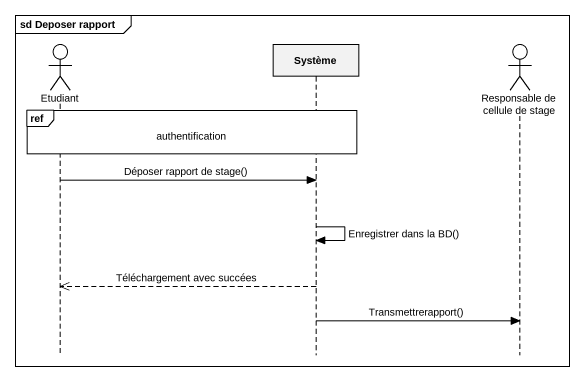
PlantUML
@startuml
mainframe sd Deposer rapport
hide footbox
actor Etudiant
participant Système
actor "Responsable de cellule de stage" as Responsable_de_cellule_de

ref over Etudiant, Système : authentification
Etudiant -> Système : Déposer rapport de stage()
Système -> Système : Enregistrer dans la BD()
Système -->> Etudiant : Téléchargement avec succées
Système -> Responsable_de_cellule_de : Transmettrerapport()
@enduml
